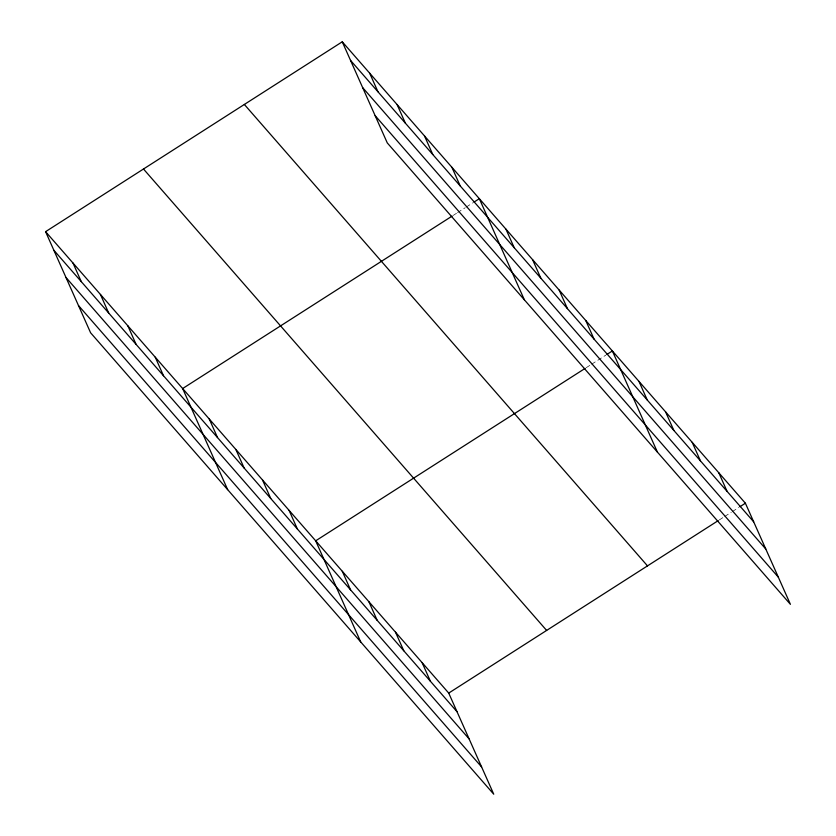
<?xml version="1.0" encoding="UTF-8"?>
<svg xmlns="http://www.w3.org/2000/svg" width="836" height="836" viewBox="0 0 836 836"><rect width="100%" height="100%" fill="white"/><g stroke="black" fill="none" stroke-linecap="round" stroke-linejoin="round"><path stroke-width="0.63" stroke-dasharray="4.18 3.13" d="M453.216 215.395L456.487 213.305M457.574 212.605L465.192 207.736M466.279 207.035L472.8 202.866M586.255 367.662L590.613 364.872M591.7 364.182L605.839 355.133M719.294 519.929L723.642 517.15M724.728 516.449L731.26 512.269M732.346 511.58L738.878 507.4"/><path stroke-width="1.25" d="M45.583 231.666L448.723 693.086L493.742 794.2L90.602 332.78L45.583 231.666L342.258 41.8L745.398 503.22L790.417 604.334L387.277 142.914L342.258 41.8M452.13 216.085L182.645 388.541L227.664 489.656M473.887 202.166L479.331 198.686L524.35 299.8M585.169 368.362L315.684 540.819L360.703 641.933M606.926 354.433L612.37 350.953L657.389 452.067M448.723 693.086L718.208 520.629M739.964 506.7L745.398 503.22M350.545 60.401L753.685 521.821M362.667 87.634L765.807 549.053M375.155 115.681L778.295 577.112M244.352 104.458L647.492 565.878M143.489 169.008L546.629 630.428M53.859 250.257L456.999 711.687M65.981 277.489L469.121 738.919M78.479 305.548L481.62 766.967M718.793 472.768L727.08 491.369M692.187 442.317L700.463 460.918M665.581 411.866L673.858 430.456M638.976 381.404L647.252 400.005M585.754 320.501L594.041 339.102M559.148 290.05L567.435 308.641M532.542 259.588L540.829 278.189M505.937 229.137L514.213 247.738M451.91 167.304L460.197 185.905M424.5 135.934L432.787 154.524M397.09 104.552L405.366 123.153M369.679 73.181L377.956 91.772M422.117 662.635L430.394 681.225M395.501 632.173L403.788 650.774M368.895 601.721L377.182 620.322M342.29 571.27L350.566 589.871M289.078 510.357L297.355 528.958M262.473 479.906L270.749 498.507M235.856 449.454L244.143 468.055M209.251 419.003L217.538 437.594M155.235 357.171L163.511 375.772M127.824 325.789L136.101 344.39M100.404 294.418L108.69 313.009M72.993 263.037L81.27 281.638"/></g></svg>
